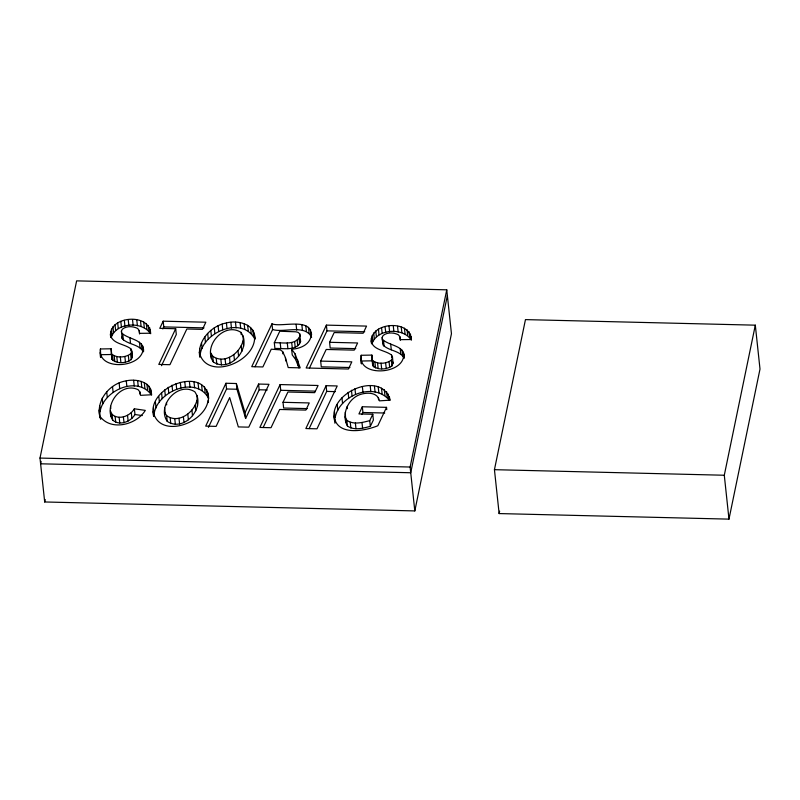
<?xml version="1.0" encoding="UTF-8"?>
<svg xmlns="http://www.w3.org/2000/svg" width="800" height="800" viewBox="0 0 800 800"><rect width="100%" height="100%" fill="white"/><g stroke="black" fill="none" stroke-linecap="round" stroke-linejoin="round"><path stroke-width="1.2" d="M197.54 405.94L196.97 395.52L194.93 391.89C178.42 380.9 156.38 405.46 167.24 421.37C182.41 431.78 202.62 411.7 196.97 395.52M243.62 346.49L243.05 336.06L241.02 332.43C224.5 321.45 202.46 346 213.32 361.92C228.49 372.33 248.7 352.24 243.05 336.06M110.63 336.85C107.62 315.77 150.07 312.42 150.3 333.23L139.54 333.35L139.2 330.54L137.67 328.49C133.06 326.12 126.52 325.75 122.35 329.2L121.44 331.08L121.57 332.85C128.16 339.67 144.62 339.05 143.55 351.69M371.38 343.16C368.38 322.08 410.82 318.73 411.05 339.53L400.29 339.66L399.95 336.84L398.42 334.8C393.82 332.43 387.27 332.05 383.11 335.51L382.19 337.39L382.93 344.88C388.53 351.02 399.72 350.32 403.99 357.95C405.63 345.09 388.74 346.15 382.32 339.16M100.5 417.06C111.8 431.23 136.65 424.65 145.31 410.39L134.36 408.79L134.98 414.52C130.73 421.77 119.56 426.25 112.67 420.08C103.46 404.81 121.27 381.5 138.17 389.72L139.88 391.96L140.54 395.34L151.4 394.77C152.35 381.83 136.1 378.52 126.27 380.86C108.95 383.39 94.39 402.17 100.74 419.35M111 416.64L111.08 414.33M386.77 409.64L386.53 407.35L362.32 406.76L358.94 413.93L372.78 414.26L373.39 419.99L370.35 426.36C363.04 428.23 354.12 430.82 347.41 425.98C341.37 414.95 347.45 399.87 358.86 395.01C365.66 392.26 377.65 391.59 379.44 400.85L390.01 400.16C382.17 369.35 327.18 392.63 334.57 420.64M345.73 422.63L345.31 412.12M291.64 349.22L295.11 353.91L300.2 367.85L288.21 367.56L285.39 357.52L282.63 351.57L280.32 349.86L271.26 349.2L262.88 366.95L251.74 366.68L271.97 323.81C281.24 327.79 312.75 316.49 311.1 336.14C309.3 345.1 299.77 348.75 291.64 349.22L292.25 354.94L295.72 359.64L299 367.93M143.18 348.25C142.85 368.44 97.18 371.35 100.43 348.97L111.12 348.78L111.61 353.36M403.38 352.23C407.9 374.45 357.51 378.47 361.19 355.28L371.87 355.09L372.36 359.67M153.65 416.31C145.34 385.24 211.13 363.02 208.35 402.57M153.87 416.49L153.54 407.86M199.74 356.85C197.11 340.8 211.17 325.76 226.42 322.95C238.03 319.79 255.86 324.29 254.86 339.14M199.95 357.03L199.62 348.41M254.61 336.85C255.73 362.07 206.43 381.7 199.25 352.27M100.74 357.52L100.43 348.97M334.81 420.73L334.54 411.86M361.49 363.83L361.19 355.28M150.48 388.76L151.09 394.48C135.7 373.97 97.41 393.19 99.85 417.64M40 458.07L76.63 280.87L446.75 289.82L451.45 333.71L414.81 510.92L44.69 501.97L40 458.07L410.12 467.03L446.75 289.82M41.12 461.36L40.61 463.8L410.73 472.75L447.37 295.55M44.69 501.97L45.2 499.52M494.44 469.68L525.46 319.61L755.31 325.17L760 369.07L728.98 519.13L499.13 513.57L494.44 469.68L724.29 475.24L755.31 325.17M499.13 513.57L499.63 511.13M149.68 327.67L150.29 333.4C141.94 320.92 116.04 322.48 111.19 337.61L110.58 331.88M410.43 333.98L411.04 339.71C402.69 327.22 376.8 328.78 371.95 343.91L371.33 338.19M154.15 413.59C157.68 390.88 196.43 375.34 208.68 398.47L208.07 392.74M200.23 354.14C203.77 331.42 242.51 315.88 254.77 339.01L254.16 333.29M164.63 412.26L166.63 415.65C178.31 424.21 194.14 412.55 196.93 400.22M210.71 352.81L212.71 356.19C224.4 364.76 240.22 353.09 243.01 340.76M335.15 417.58C339.29 395.35 373.4 381.84 388.94 399.81L388.33 394.08M208.1 400.28C205.34 423.13 159.64 439.72 153.16 411.73M274.31 342.76C282.67 342.33 295.7 345.77 299.94 336.02L299.75 333.89L298.19 332.4L296 331.81L279.77 331.24L274.31 342.76L274.92 348.49C283.28 348.06 296.31 351.49 300.55 341.74L300.37 339.62M175.69 328.73L158.8 364.43L169.93 364.7L186.83 328.99L202.47 329.37L205.85 322.21L163.17 321.18L159.78 328.34L175.69 328.73L176.31 334.45L161.52 365.69M162.81 328.95L163.78 326.9L163.17 321.18M245.03 412.74L236.35 383.52L225.94 383.26L205.7 426.13L216.12 426.38L229.68 397.58L238.34 426.92L248.75 427.17L268.98 384.31L258.57 384.05L245.03 412.74L245.64 418.46L259.18 389.78L258.57 384.05M208.45 427.34L226.55 388.99L225.94 383.26M255.02 366.76L272.59 329.53L271.97 323.81M283.02 402.3L287.91 392.01L314.68 392.66L318.07 385.49L280.11 384.57L259.88 427.44L271.02 427.71L279.64 409.47L305.87 410.1L309.25 402.94L283.02 402.3L283.63 408.03L307.37 408.6M263.16 427.53L280.73 390.3L280.11 384.57M355.79 348.64L330.19 348.02L329.58 342.3L334.17 332.56L363.16 333.26L366.54 326.1L326.38 325.12L306.15 367.99L348.47 369.02L351.81 361.85L320.66 361.1L321.28 366.82L349.93 367.52M309.42 368.08L326.99 330.85L326.38 325.12M326.09 385.69L305.86 428.55L316.99 428.82L337.22 385.96L326.09 385.69L326.7 391.41L309.13 428.64M361.97 414.54L362.93 412.49L362.32 406.76M386.53 407.35L377.83 425.74C364.52 431.18 336.58 436.37 334.08 416.06M320.66 361.1L326.2 349.46L354.23 350.14L357.61 342.97L329.58 342.3M370.35 426.36L369.74 420.64L372.78 414.26M111.12 348.78L111.34 353.64C116.16 358.4 125.42 357.68 130.62 353.85L131.71 351.71L130.82 348.79C124.38 343.73 112.14 343.97 110.38 334.56M111.34 353.64L111.95 359.36C116.77 364.12 126.03 363.41 131.23 359.57L132.33 357.43L131.66 350.14M371.87 355.09L372.09 359.95C376.91 364.7 386.17 363.99 391.37 360.15L392.47 358.01L391.58 355.09C385.14 350.03 372.89 350.27 371.14 340.87M372.09 359.95L372.7 365.67C377.52 370.43 386.78 369.72 391.99 365.88L393.03 362.17M110.39 410.91L112.06 414.36C118.95 420.52 130.12 416.05 134.36 408.79M345.12 416.91L346.8 420.26C353.51 425.1 362.42 422.5 369.74 420.64M101.05 354.69L111.73 354.51M361.8 361L372.48 360.82M163.78 326.9L204.02 327.88M272.59 329.53C283.91 333.08 304.85 323.82 311.63 337.3M326.99 330.85L364.72 331.76M226.55 388.99L236.96 389.24L245.64 418.46M259.18 389.78L267.28 389.97M280.73 390.3L315.01 391.13M326.7 391.41L335.36 391.62M362.93 412.49L384.72 413.02M134.98 414.52L142.28 415.58M121.44 331.08L122.18 338.58C127.78 344.71 138.96 344.02 143.24 351.65L142.63 345.92M131.43 354.51L132.28 355.86M724.29 475.24L728.98 519.13M411.08 336.59L411.45 340.03M409.09 331.71L409.7 337.43M407.07 329.77L407.68 335.49M404.44 328.2L405.05 333.93M401.26 327.05L401.87 332.78M403.93 354.56L404.3 358M402.12 350.19L402.73 355.92M399.95 336.84L400.32 340.28M400.19 348.48L400.8 354.21M397.54 326.32L398.16 332.05M410.12 467.03L414.81 510.92M393.29 326L393.9 331.73M392.42 356.44L393.08 363.74M388.99 326.12L389.6 331.84M390.68 344.07L391.3 349.8M391.58 355.09L391.82 357.38M391.37 360.15L391.99 365.88M389.08 361.81L389.69 367.53M385.08 326.67L385.7 332.4M383.52 340.58L384.13 346.31M389.46 396.91L389.82 400.34M385.62 362.83L386.23 368.56M381.56 327.67L382.17 333.39M382.19 337.39L382.8 343.11M386.62 391.69L387.23 397.42M378.42 329.1L379.03 334.83M384.33 389.73L384.94 395.45M381.04 363.09L381.66 368.82M375.77 330.92L376.38 336.64M381.51 388.18L382.12 393.91M377.53 362.81L378.15 368.53M373.7 333.03L374.31 338.76M378.22 387.05L378.83 392.78M372.22 335.46L372.84 341.18M374.94 362.16L375.55 367.88M378.32 397.59L378.56 399.88M373.16 361.19L373.77 366.91M374.46 386.33L375.07 392.05M370.23 386.02L370.85 391.74M360.78 359.04L361.27 363.62M362.36 386.57L362.97 392.3M362 422.55L362.61 428.27M354.95 388.63L355.56 394.36M355.38 423.04L355.99 428.76M351.45 390.26L352.06 395.99M348.11 392.33L348.73 398.06M350.26 422.27L350.87 428M347.2 406.4L347.45 408.69M346.8 420.26L347.41 425.98M341.96 397.8L342.57 403.52M337.19 404.49L337.8 410.21M334.54 419.79L334.91 423.23M311.33 332.55L311.57 334.84M310.39 329.62L311 335.34M308.48 327.35L309.1 333.08M305.81 325.78L306.43 331.51M301.86 324.82L302.47 330.54M299.75 333.89L300.55 341.74M299 338.15L299.62 343.87M296.09 324.39L296.7 330.12M297.13 340.06L297.74 345.79M297.66 359.94L298.28 365.67M294.6 341.57L295.21 347.3M295.11 353.91L295.72 359.64M291.69 342.49L292.3 348.21M287.27 342.9L287.89 348.63M285.39 357.52L285.76 360.96M282.63 351.57L282.88 353.86M280.21 342.91L280.82 348.63M252.82 330.15L253.43 335.87M250.59 327.43L251.2 333.16M247.65 325.23L248.26 330.95M244.15 323.62L244.76 329.34M240.09 322.6L240.71 328.33M241.02 332.43L241.26 334.73M241.24 345.71L241.85 351.43M235.48 322.19L236.09 327.91M237.98 350.54L238.59 356.26M230.86 322.32L231.47 328.05M233.86 354.62L234.47 360.34M236.35 383.52L236.96 389.24M226.42 322.95L227.03 328.68M229.49 357.32L230.1 363.05M222.16 324.09L222.77 329.81M225.08 358.81L225.69 364.54M218.08 325.71L218.69 331.44M220.84 359.24L221.46 364.97M214.27 327.83L214.88 333.55M216.24 358.42L216.85 364.15M210.79 330.41L211.41 336.13M212.71 356.19L213.32 361.92M207.67 333.46L208.28 339.18M204.88 336.97L205.5 342.7M206.73 389.6L207.34 395.33M201.51 342.75L202.13 348.48M204.51 386.89L205.12 392.61M201.57 384.68L202.18 390.41M198.07 383.07L198.68 388.8M194.01 382.06L194.62 387.78M195.15 405.16L195.76 410.89M189.4 381.64L190.01 387.37M191.9 409.99L192.51 415.72M184.78 381.78L185.39 387.5M187.77 414.07L188.38 419.8M180.34 382.41L180.95 388.13M183.4 416.78L184.01 422.5M176.08 383.54L176.69 389.27M178.99 418.27L179.61 424M172 385.17L172.61 390.89M174.76 418.7L175.37 424.42M168.18 387.28L168.79 393.01M170.16 417.87L170.77 423.6M166.45 402.61L166.69 404.9M164.71 389.86L165.32 395.59M166.63 415.65L167.24 421.37M164.62 407.96L165.23 413.68M161.58 392.91L162.19 398.64M158.8 396.43L159.41 402.15M150.33 330.28L150.7 333.72M148.34 325.4L148.95 331.13M155.43 402.21L156.04 407.94M146.32 323.46L146.93 329.19M151.27 391.58L151.63 395.01M143.68 321.9L144.3 327.62M149.04 386.32L149.65 392.04M140.51 320.75L141.12 326.47M146.93 384.25L147.55 389.98M141.37 343.89L141.98 349.61M139.2 330.54L139.57 333.97M144.28 382.6L144.89 388.32M139.44 342.18L140.05 347.9M136.79 320.01L137.4 325.74M141.18 381.38L141.79 387.11M132.53 319.7L133.14 325.42M139.88 391.96L140.13 394.25M137.63 380.62L138.24 386.34M128.24 319.81L128.85 325.53M131.71 351.71L132.33 357.43M129.93 337.76L130.54 343.49M130.82 348.79L131.07 351.08M133.64 380.29L134.25 386.02M130.62 353.85L131.23 359.57M128.33 355.5L128.94 361.22M124.33 320.36L124.94 326.09M131.29 412.64L131.9 418.36M122.77 334.28L123.38 340M124.87 356.52L125.48 362.25M120.81 321.36L121.42 327.08M126.27 380.86L126.88 386.58M117.67 322.8L118.28 328.52M127.53 415.32L128.14 421.05M120.29 356.78L120.9 362.51M115.01 324.61L115.63 330.33M123.38 416.88L124 422.6M116.78 356.5L117.39 362.23M119.12 382.91L119.74 388.64M112.95 326.73L113.56 332.45M111.47 329.15L112.08 334.88M114.19 355.85L114.8 361.58M112.41 354.88L113.02 360.61M119.15 417.32L119.76 423.05M112.5 386.51L113.11 392.24M115.12 416.53L115.73 422.25M112.06 414.36L112.67 420.08M110.55 406.29L110.8 408.58M106.69 391.69L107.3 397.42M100.02 352.74L100.51 357.32M102.22 398.17L102.83 403.89M99.64 405.64L100.25 411.37M99.09 410.01L99.75 417.25M122.05 336.81L122.18 338.58M372.59 363.24L372.7 365.67M111.79 355.72L111.95 359.36M211.31 354.23L211.32 358.53"/></g></svg>
